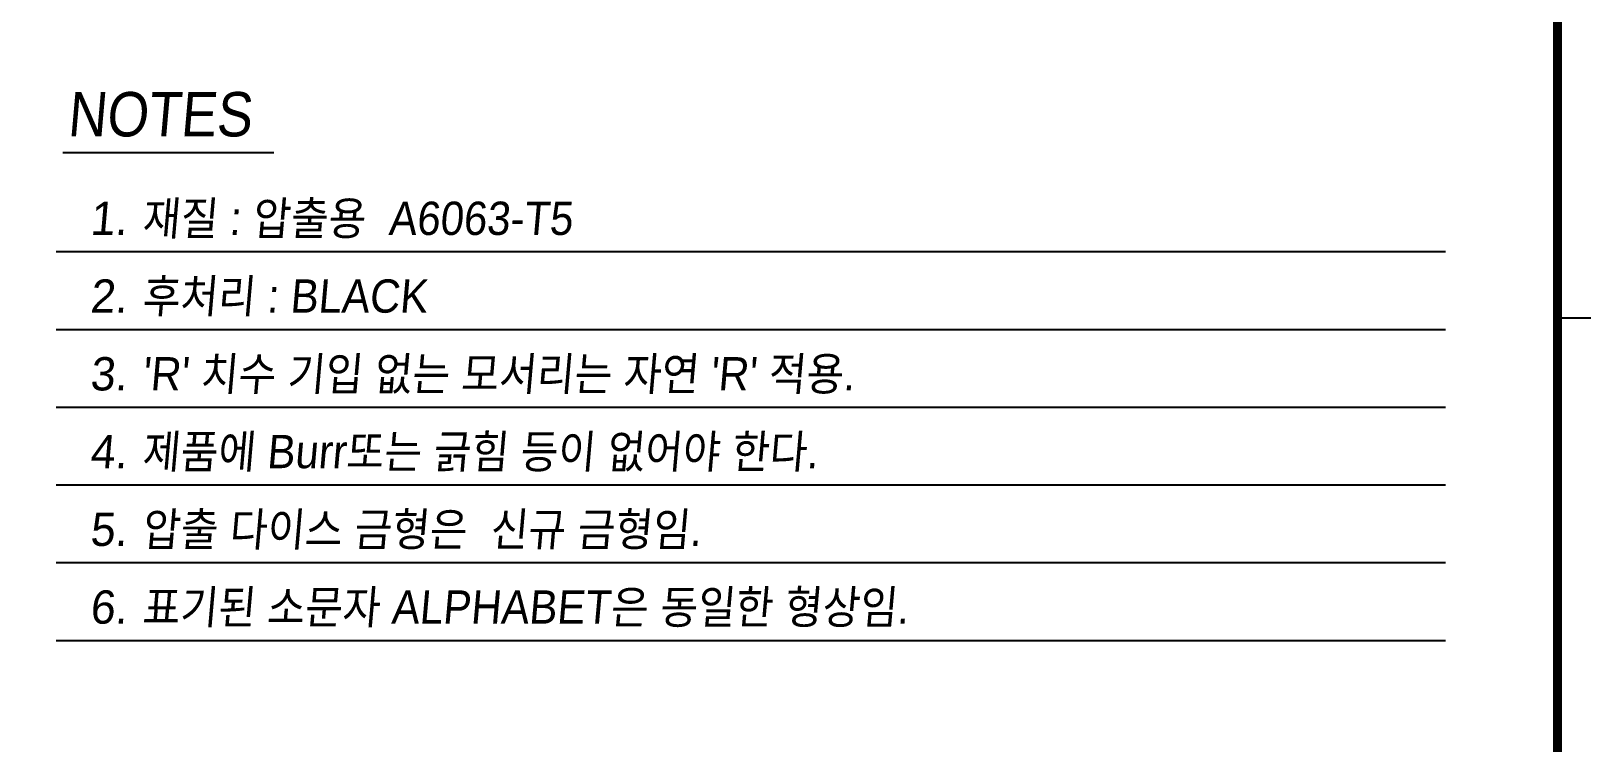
# Model space of a CAD drawing. Extents: x -425 to 6552, y -3049 to 3105.
# Drawn here: x 743.4 to 883.8, y -2812.4 to -2748.3 of the extents above; entities that cross this region are included whole.
import ezdxf

# ---------------------------------------------------------------- set-up
doc = ezdxf.new("R2010")
doc.units = 0
doc.layers.get('0').update_dxf_attribs({"linetype": 'CONTINUOUS'})
doc.layers.add('2', color=2, linetype='CONTINUOUS')
doc.styles.add('A', font='GOTHIC.TTF')
doc.styles.add('HANGUL1', font='arial.ttf', dxfattribs={"width": 0.8, "oblique": 5, "height": 2.5})

msp = doc.modelspace()

# ---------------------------------------------------------------- linework, layer by layer
for p, q in [((745.62, -2768.19), (870.69, -2768.19)), ((745.62, -2775.19), (870.69, -2775.19)), ((880.76, -2774.14), (883.76, -2774.14)), ((745.62, -2782.19), (870.69, -2782.19)), ((745.62, -2789.19), (870.69, -2789.19)), ((745.62, -2796.19), (870.69, -2796.19)), ((745.62, -2803.19), (870.69, -2803.19))]:
    msp.add_line(p, q)
at = {"const_width": 0.8}
msp.add_lwpolyline([(880.76, -2644.14), (330.76, -2644.14), (330.76, -3024.14), (880.76, -3024.14)], close=True, dxfattribs=at)
at = {"layer": '2'}
msp.add_lwpolyline([(746.22, -2759.27), (765.22, -2759.27)], dxfattribs=at)

# ---------------------------------------------------------------- texts
at = {"oblique": 5, "width": 0.9}
for s, height, style, p in [('NOTES', 4, 'A', (746.62, -2757.82)), ('재질 : 압출용  A6063-T5', 3, 'HANGUL1', (753.34, -2766.69)), ('후처리 : BLACK', 3, 'HANGUL1', (753.34, -2773.69)), ("'R' 치수 기입 없는 모서리는 자연 'R' 적용.", 3, 'HANGUL1', (753.34, -2780.69)), ('제품에 Burr또는 긁힘 등이 없어야 한다.', 3, 'HANGUL1', (753.34, -2787.69)), ('압출 다이스 금형은  신규 금형임.', 3, 'HANGUL1', (753.34, -2794.69)), ('표기된 소문자 ALPHABET은 동일한 형상임.', 3, 'HANGUL1', (753.34, -2801.69))]:
    msp.add_text(s, height=height, dxfattribs=dict(at, style=style)).set_placement(p)
at = {"style": 'A', "oblique": 5}
for s, p in [('1.', (748.65, -2766.69)), ('2.', (748.65, -2773.69)), ('3.', (748.65, -2780.69)), ('4.', (748.65, -2787.69)), ('5.', (748.65, -2794.69)), ('6.', (748.65, -2801.69))]:
    msp.add_text(s, height=3, dxfattribs=at).set_placement(p)

doc.saveas('drawing.dxf')
